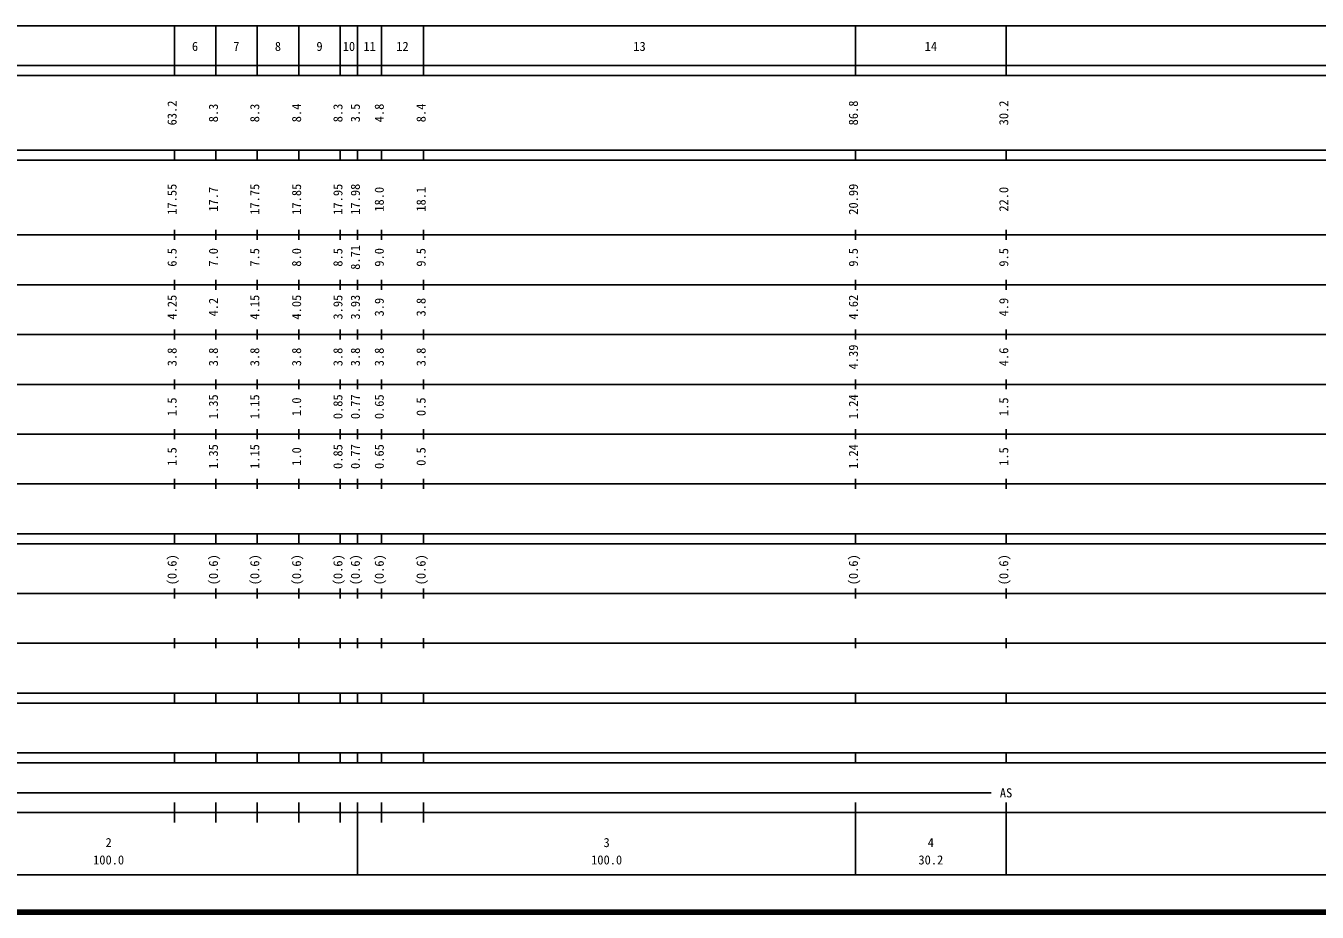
# Model space of a CAD drawing. Units: millimetres on the paper, enlarged 1000 times. Extents: x 40000 to 680000, y 20000 to 380000.
# Drawn here: x 201375 to 460672, y 20000 to 198000 of the extents above; entities that cross this region are included whole.
import ezdxf
from ezdxf.enums import TextEntityAlignment as Align

# ---------------------------------------------------------------- set-up
doc = ezdxf.new("R2010")
doc.units = ezdxf.units.MM
doc.header["$LTSCALE"] = 1000
doc.layers.add('M-TTL', color=2, linetype='Continuous', lineweight=140)
doc.layers.add('M-TTL-BAND', color=7, linetype='Continuous', lineweight=25)
doc.styles.add('ＭＳ ゴシック', font='')
doc.styles.get('ＭＳ ゴシック').set_extended_font_data('MS Gothic')

msp = doc.modelspace()

# ---------------------------------------------------------------- linework, layer by layer
at = {"layer": 'M-TTL'}
msp.add_line((40000, 20000), (680000, 20000), dxfattribs=at)
at = {"layer": 'M-TTL-BAND'}
for p, q in [((68000, 198000), (579000, 198000)), ((231200, 188000), (231200, 198000)), ((239500, 188000), (239500, 198000)), ((247800, 188000), (247800, 198000)), ((256200, 188000), (256200, 198000)), ((264500, 188000), (264500, 198000)), ((268000, 188000), (268000, 198000)), ((272800, 188000), (272800, 198000)), ((281200, 188000), (281200, 198000)), ((368000, 188000), (368000, 198000)), ((398200, 188000), (398200, 198000)), ((40000, 190000), (579000, 190000)), ((40000, 188000), (579000, 188000)), ((40000, 173000), (579000, 173000)), ((231200, 171000), (231200, 173000)), ((239500, 171000), (239500, 173000)), ((247800, 171000), (247800, 173000)), ((256200, 171000), (256200, 173000)), ((264500, 171000), (264500, 173000)), ((268000, 171000), (268000, 173000)), ((272800, 171000), (272800, 173000)), ((281200, 171000), (281200, 173000)), ((368000, 171000), (368000, 173000)), ((398200, 171000), (398200, 173000)), ((40000, 171000), (579000, 171000)), ((40000, 156000), (579000, 156000)), ((231200, 155000), (231200, 157000)), ((239500, 155000), (239500, 157000)), ((247800, 155000), (247800, 157000)), ((256200, 155000), (256200, 157000)), ((264500, 155000), (264500, 157000)), ((268000, 155000), (268000, 157000)), ((272800, 155000), (272800, 157000)), ((281200, 155000), (281200, 157000)), ((368000, 155000), (368000, 157000)), ((398200, 155000), (398200, 157000)), ((46000, 146000), (579000, 146000)), ((231200, 145000), (231200, 147000)), ((239500, 145000), (239500, 147000)), ((247800, 145000), (247800, 147000)), ((256200, 145000), (256200, 147000)), ((264500, 145000), (264500, 147000)), ((268000, 145000), (268000, 147000)), ((272800, 145000), (272800, 147000)), ((281200, 145000), (281200, 147000)), ((368000, 145000), (368000, 147000)), ((398200, 145000), (398200, 147000)), ((52000, 136000), (579000, 136000)), ((231200, 135000), (231200, 137000)), ((239500, 135000), (239500, 137000)), ((247800, 135000), (247800, 137000)), ((256200, 135000), (256200, 137000)), ((264500, 135000), (264500, 137000)), ((268000, 135000), (268000, 137000)), ((272800, 135000), (272800, 137000)), ((281200, 135000), (281200, 137000)), ((368000, 135000), (368000, 137000)), ((398200, 135000), (398200, 137000)), ((46000, 126000), (579000, 126000)), ((231200, 125000), (231200, 127000)), ((239500, 125000), (239500, 127000)), ((247800, 125000), (247800, 127000)), ((256200, 125000), (256200, 127000)), ((264500, 125000), (264500, 127000)), ((268000, 125000), (268000, 127000)), ((272800, 125000), (272800, 127000)), ((281200, 125000), (281200, 127000)), ((368000, 125000), (368000, 127000)), ((398200, 125000), (398200, 127000)), ((231200, 115000), (231200, 117000)), ((239500, 115000), (239500, 117000)), ((247800, 115000), (247800, 117000)), ((256200, 115000), (256200, 117000)), ((264500, 115000), (264500, 117000)), ((268000, 115000), (268000, 117000)), ((272800, 115000), (272800, 117000)), ((281200, 115000), (281200, 117000)), ((368000, 115000), (368000, 117000)), ((398200, 115000), (398200, 117000)), ((52000, 116000), (579000, 116000)), ((231200, 105000), (231200, 107000)), ((239500, 105000), (239500, 107000)), ((247800, 105000), (247800, 107000)), ((256200, 105000), (256200, 107000)), ((264500, 105000), (264500, 107000)), ((268000, 105000), (268000, 107000)), ((272800, 105000), (272800, 107000)), ((281200, 105000), (281200, 107000)), ((368000, 105000), (368000, 107000)), ((398200, 105000), (398200, 107000)), ((46000, 106000), (579000, 106000)), ((40000, 96000), (579000, 96000)), ((231200, 94000), (231200, 96000)), ((239500, 94000), (239500, 96000)), ((247800, 94000), (247800, 96000)), ((256200, 94000), (256200, 96000)), ((264500, 94000), (264500, 96000)), ((268000, 94000), (268000, 96000)), ((272800, 94000), (272800, 96000)), ((281200, 94000), (281200, 96000)), ((368000, 94000), (368000, 96000)), ((398200, 94000), (398200, 96000)), ((40000, 94000), (579000, 94000)), ((49000, 84000), (579000, 84000)), ((231200, 83000), (231200, 85000)), ((239500, 83000), (239500, 85000)), ((247800, 83000), (247800, 85000)), ((256200, 83000), (256200, 85000)), ((264500, 83000), (264500, 85000)), ((268000, 83000), (268000, 85000)), ((272800, 83000), (272800, 85000)), ((281200, 83000), (281200, 85000)), ((368000, 83000), (368000, 85000)), ((398200, 83000), (398200, 85000)), ((40000, 74000), (579000, 74000)), ((231200, 73000), (231200, 75000)), ((239500, 73000), (239500, 75000)), ((247800, 73000), (247800, 75000)), ((256200, 73000), (256200, 75000)), ((264500, 73000), (264500, 75000)), ((268000, 73000), (268000, 75000)), ((272800, 73000), (272800, 75000)), ((281200, 73000), (281200, 75000)), ((368000, 73000), (368000, 75000)), ((398200, 73000), (398200, 75000)), ((40000, 64000), (579000, 64000)), ((231200, 62000), (231200, 64000)), ((239500, 62000), (239500, 64000)), ((247800, 62000), (247800, 64000)), ((256200, 62000), (256200, 64000)), ((264500, 62000), (264500, 64000)), ((268000, 62000), (268000, 64000)), ((272800, 62000), (272800, 64000)), ((281200, 62000), (281200, 64000)), ((368000, 62000), (368000, 64000)), ((398200, 62000), (398200, 64000)), ((40000, 62000), (579000, 62000)), ((40000, 52000), (579000, 52000)), ((231200, 50000), (231200, 52000)), ((239500, 50000), (239500, 52000)), ((247800, 50000), (247800, 52000)), ((256200, 50000), (256200, 52000)), ((264500, 50000), (264500, 52000)), ((268000, 50000), (268000, 52000)), ((272800, 50000), (272800, 52000)), ((281200, 50000), (281200, 52000)), ((368000, 50000), (368000, 52000)), ((398200, 50000), (398200, 52000)), ((40000, 50000), (579000, 50000)), ((71000, 44000), (395200, 44000)), ((231200, 38000), (231200, 42000)), ((239500, 38000), (239500, 42000)), ((247800, 38000), (247800, 42000)), ((256200, 38000), (256200, 42000)), ((264500, 38000), (264500, 42000)), ((268000, 27500), (268000, 42000)), ((272800, 38000), (272800, 42000)), ((281200, 38000), (281200, 42000)), ((368000, 27500), (368000, 42000)), ((398200, 27500), (398200, 42000)), ((40000, 40000), (579000, 40000)), ((68000, 27500), (579000, 27500))]:
    msp.add_line(p, q, dxfattribs=at)

# ---------------------------------------------------------------- texts
at = {"layer": 'M-TTL-BAND', "style": 'ＭＳ ゴシック'}
for s, p in [('6', (235350, 192405)), ('7', (243650, 192405)), ('8', (252000, 192405)), ('9', (260350, 192405)), ('10', (266250, 192405)), ('11', (270400, 192405)), ('12', (277000, 192405)), ('13', (324600, 192405)), ('14', (383100, 192405)), ('AS', (398200, 42500)), ('2', (218000, 32523)), ('3', (318000, 32523)), ('4', (383100, 32523)), ('100.0', (218000, 29033)), ('100.0', (318000, 29033)), ('30.2', (383100, 29033))]:
    msp.add_text(s, height=1833, dxfattribs=at).set_placement(p, align=Align.BOTTOM_CENTER)
for s, p in [('63.2', (232200, 180500)), ('8.3', (240500, 180500)), ('8.3', (248800, 180500)), ('8.4', (257200, 180500)), ('8.3', (265500, 180500)), ('3.5', (269000, 180500)), ('4.8', (273800, 180500)), ('8.4', (282200, 180500)), ('86.8', (369000, 180500)), ('30.2', (399200, 180500)), ('17.55', (232200, 163174)), ('17.75', (248800, 163174)), ('17.85', (257200, 163174)), ('17.95', (265500, 163174)), ('17.98', (269000, 163174)), ('20.99', (369000, 163174)), ('17.7', (240500, 163174)), ('18.0', (273800, 163174)), ('18.1', (282200, 163174)), ('22.0', (399200, 163174)), ('6.5', (232200, 151500)), ('7.0', (240500, 151500)), ('7.5', (248800, 151500)), ('8.0', (257200, 151500)), ('8.5', (265500, 151500)), ('8.71', (269000, 151500)), ('9.0', (273800, 151500)), ('9.5', (282200, 151500)), ('9.5', (369000, 151500)), ('9.5', (399200, 151500)), ('4.25', (232200, 141500)), ('4.2', (240500, 141500)), ('4.15', (248800, 141500)), ('4.05', (257200, 141500)), ('3.95', (265500, 141500)), ('3.93', (269000, 141500)), ('3.9', (273800, 141500)), ('3.8', (282200, 141500)), ('4.62', (369000, 141500)), ('4.9', (399200, 141500)), ('3.8', (232200, 131500)), ('3.8', (240500, 131500)), ('3.8', (248800, 131500)), ('3.8', (257200, 131500)), ('3.8', (265500, 131500)), ('3.8', (269000, 131500)), ('3.8', (273800, 131500)), ('3.8', (282200, 131500)), ('4.39', (369000, 131500)), ('4.6', (399200, 131500)), ('1.5', (232200, 121500)), ('1.35', (240500, 121500)), ('1.15', (248800, 121500)), ('1.0', (257200, 121500)), ('0.85', (265500, 121500)), ('0.77', (269000, 121500)), ('0.65', (273800, 121500)), ('0.5', (282200, 121500)), ('1.24', (369000, 121500)), ('1.5', (399200, 121500)), ('1.5', (232200, 111500)), ('1.35', (240500, 111500)), ('1.15', (248800, 111500)), ('1.0', (257200, 111500)), ('0.85', (265500, 111500)), ('0.77', (269000, 111500)), ('0.65', (273800, 111500)), ('0.5', (282200, 111500)), ('1.24', (369000, 111500)), ('1.5', (399200, 111500)), ('(0.6)', (232200, 88764)), ('(0.6)', (240500, 88764)), ('(0.6)', (248800, 88764)), ('(0.6)', (257200, 88764)), ('(0.6)', (265500, 88764)), ('(0.6)', (269000, 88764)), ('(0.6)', (273800, 88764)), ('(0.6)', (282200, 88764)), ('(0.6)', (369000, 88764)), ('(0.6)', (399200, 88764))]:
    msp.add_text(s, height=1833, rotation=90, dxfattribs=at).set_placement(p, align=Align.BOTTOM_CENTER)

doc.saveas('drawing.dxf')
